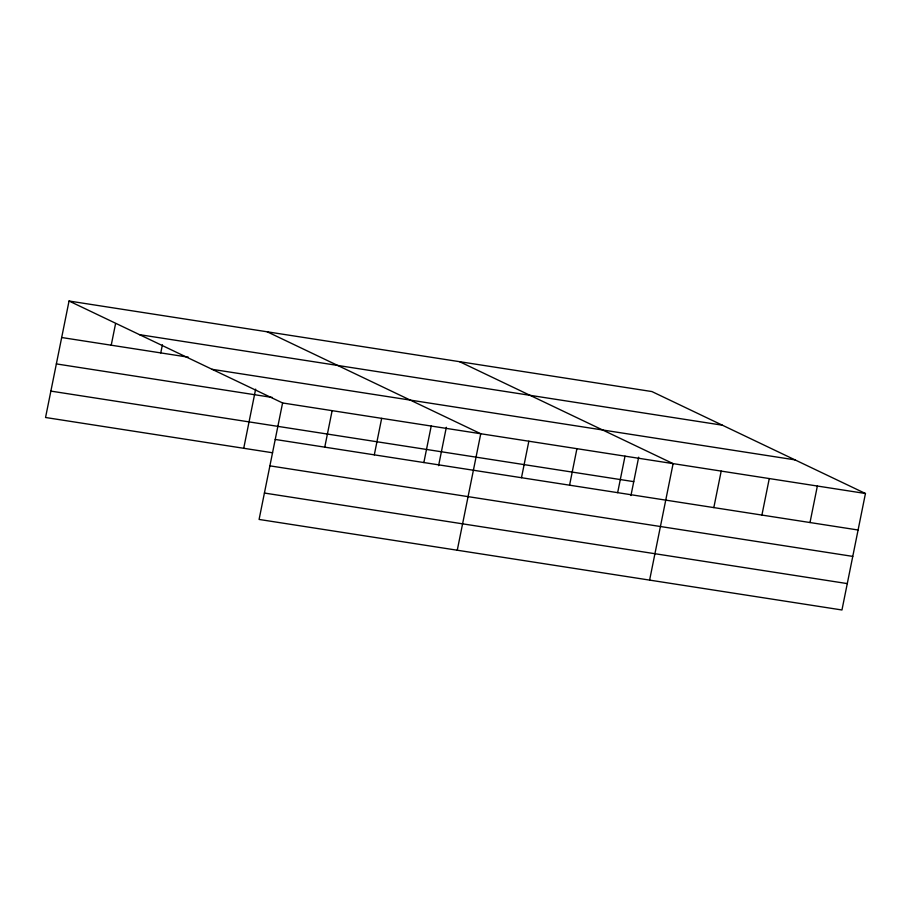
<?xml version="1.0" encoding="UTF-8"?>
<svg xmlns="http://www.w3.org/2000/svg" width="911" height="911" viewBox="0 0 911 911"><rect width="100%" height="100%" fill="white"/><g stroke="black" fill="none" stroke-linecap="round" stroke-linejoin="round"><path stroke-width="1.37" d="M69.042 301.017L282.581 402.958L259.088 519.441L841.958 609.983L865.45 493.5L651.912 391.559L69.042 301.017L45.55 417.5L272.583 452.767M111.222 345.212L115.583 323.576M160.769 352.91L162.397 344.791M243.727 448.28L255.649 389.134M324.76 447.153L332.128 410.656M374.307 454.851L381.663 418.354M423.854 462.549L431.21 426.052M438.59 465.658L446.333 427.293M457.265 550.233L480.757 433.75L267.208 331.798M521.479 477.717L528.847 441.22M569.569 485.187L576.925 448.69M617.658 492.657L625.014 456.16M630.947 495.538L638.679 457.174M649.611 580.102L673.104 463.631L459.565 361.678M713.825 507.598L721.193 471.101M761.915 515.068L769.271 478.571M810.004 522.538L817.361 486.03M139.508 334.656L722.377 425.198M61.675 337.514L188.292 357.18M212.115 369.319L794.984 459.861M56.357 363.91L272.389 397.469M282.581 402.958L865.45 493.5M50.868 391.104L633.749 481.646M275.224 439.455L858.094 530.008M269.895 465.851L852.764 556.393M264.418 493.045L847.287 583.598"/></g></svg>
